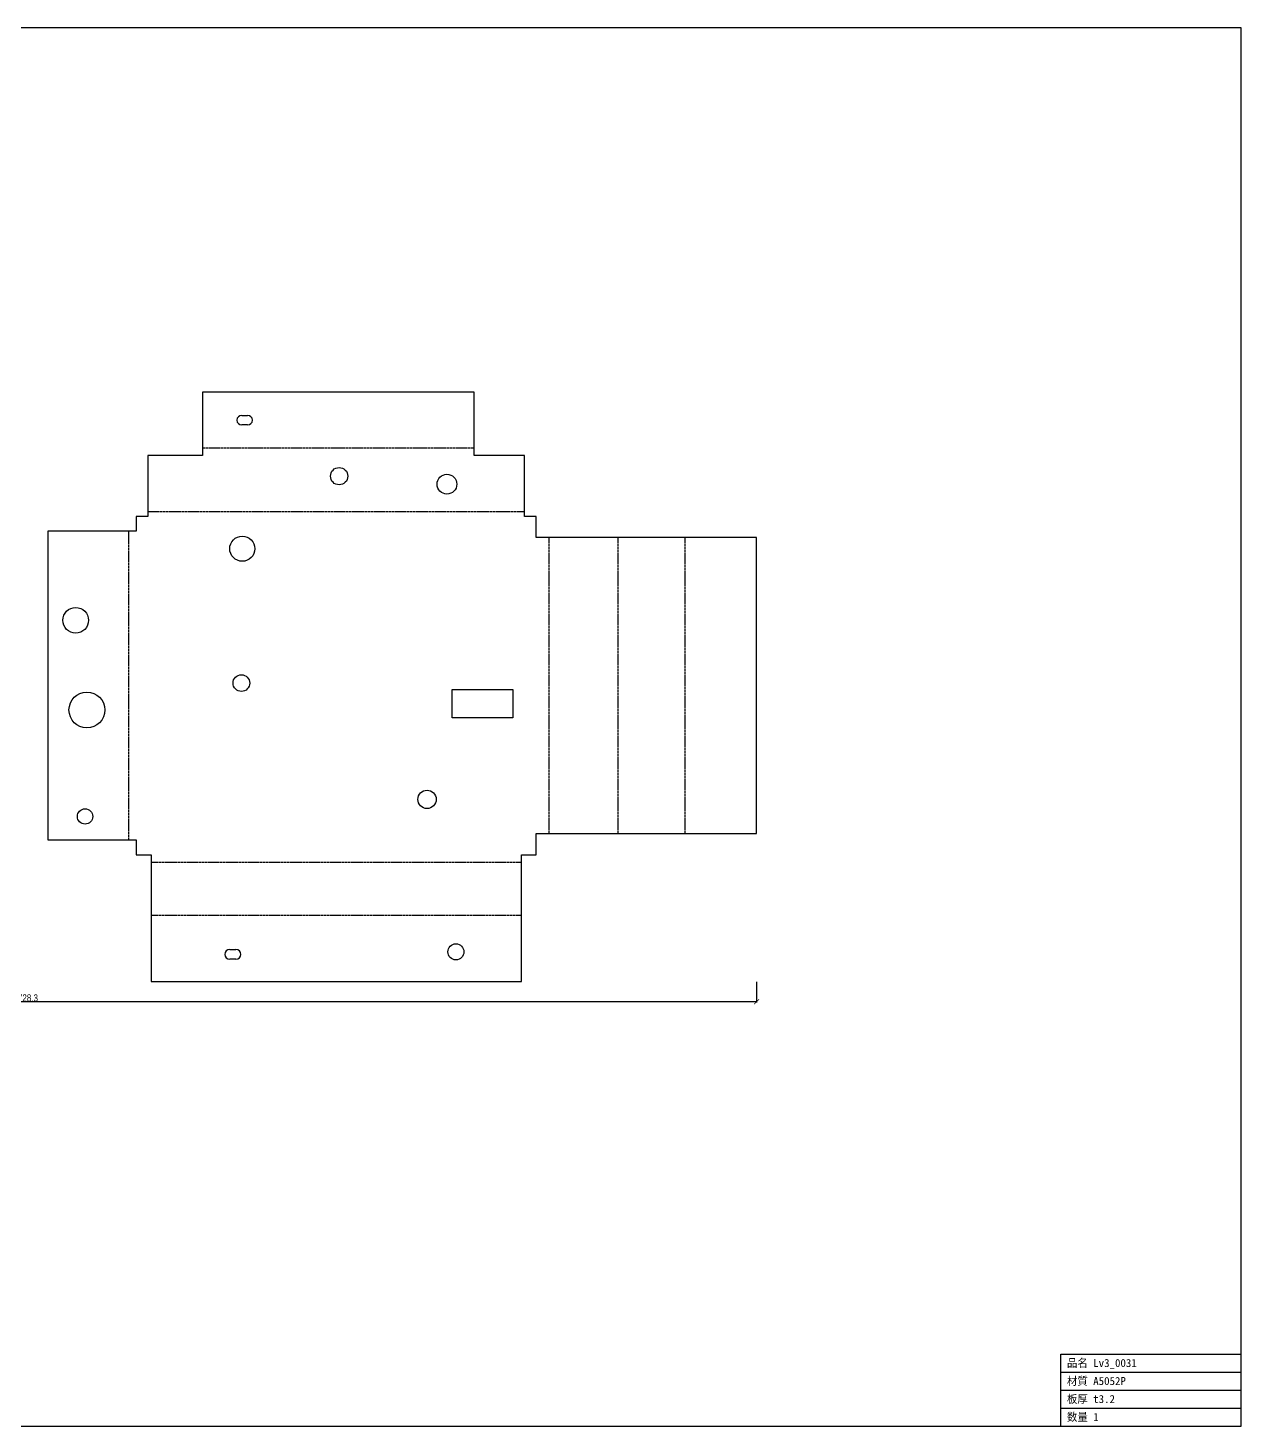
# Model space of a CAD drawing. Header units: millimetres. Extents: x -226 to 926, y -285 to 413.
# Drawn here: x 320 to 926, y -285 to 413 of the extents above; entities that cross this region are included whole.
import ezdxf

# ---------------------------------------------------------------- set-up
doc = ezdxf.new("R2010")
doc.units = ezdxf.units.MM
doc.linetypes.add('DASHED', pattern=[1.524, 1.27, -0.254])
for name, color, linetype in [('図枠', 7, 'Continuous'), ('外形', 7, 'Continuous'), ('寸法', 7, 'Continuous'), ('文字', 7, 'Continuous'), ('曲げ線', 7, 'Continuous')]:
    doc.layers.add(name, color=color, linetype=linetype)
doc.styles.add('OpenSansCondensed-Light', font='OpenSansCondensed-Light.ttf')
doc.dimstyles.new('EZDXF', dxfattribs={"dimtxt": 0.25, "dimasz": 0.175, "dimexe": 0.375, "dimexo": 0.125, "dimgap": 0.1, "dimtad": 1, "dimlfac": 100, "dimzin": 12, "dimdsep": 46, "dimtxsty": 'OpenSansCondensed-Light', "dimblk": 'ARCHTICK', "dimcen": 2.5, "dimazin": 3, "dimtfac": 0.5, "dimtmove": 2, "dimatfit": 3})

# ---------------------------------------------------------------- blocks, each defined once
blk = doc.blocks.new('_ARCHTICK')
at = {"color": 0, "linetype": 'BYBLOCK', "const_width": 0.15}
blk.add_lwpolyline([(-0.5, -0.5), (0.5, 0.5)], dxfattribs=at)

msp = doc.modelspace()

# ---------------------------------------------------------------- linework, layer by layer
at = {"layer": '図枠'}
for p, q in [((926.33, 413.22), (-226.2, 413.22)), ((926.33, -285.48), (926.33, 413.22)), ((836.33, -285.48), (836.33, -249.48)), ((836.33, -249.48), (926.33, -249.48)), ((836.33, -258.48), (926.33, -258.48)), ((836.33, -267.48), (926.33, -267.48)), ((836.33, -276.48), (926.33, -276.48)), ((-226.2, -285.48), (926.33, -285.48))]:
    msp.add_line(p, q, dxfattribs=at)
at = {"layer": '外形'}
for p, q in [((543.06, 231.13), (407.24, 231.13)), ((407.24, 231.13), (407.24, 199.63)), ((543.06, 199.63), (543.06, 231.13)), ((426.91, 219.62), (429.83, 219.62)), ((429.83, 214.82), (426.91, 214.82)), ((407.24, 199.63), (379.97, 199.63)), ((379.97, 199.63), (379.97, 169.13)), ((568.28, 199.63), (543.06, 199.63)), ((568.28, 169.13), (568.28, 199.63)), ((379.97, 169.13), (374.17, 169.13)), ((374.17, 169.13), (374.17, 161.73)), ((574.08, 169.13), (568.28, 169.13)), ((574.08, 158.53), (574.08, 169.13)), ((374.17, 161.73), (330.06, 161.73)), ((330.06, 161.73), (330.06, 7.4)), ((684.24, 158.53), (574.08, 158.53)), ((684.24, 10.6), (684.24, 158.53)), ((532, 68.39), (532, 82.69)), ((532, 82.69), (562.36, 82.69)), ((562.36, 82.69), (562.36, 68.39)), ((562.36, 68.39), (532, 68.39)), ((330.06, 7.4), (374.17, 7.4)), ((374.17, 7.4), (374.17, 0)), ((574.08, 0), (574.08, 10.6)), ((574.08, 10.6), (684.24, 10.6)), ((374.17, 0), (381.57, 0)), ((381.57, 0), (381.57, -63.39)), ((566.68, -63.39), (566.68, 0)), ((566.68, 0), (574.08, 0)), ((420.89, -47.36), (424.02, -47.36)), ((424.02, -52.2), (420.89, -52.2)), ((381.57, -63.39), (566.68, -63.39))]:
    msp.add_line(p, q, dxfattribs=at)
for centre, radius in [((475.59, 189.23), 4.33), ((529.45, 185.22), 4.94), ((427.18, 152.97), 6.28), ((343.94, 117.2), 6.41), ((426.71, 85.82), 4.17), ((349.54, 72.38), 8.98), ((519.52, 27.69), 4.58), ((348.6, 19.16), 3.84), ((533.94, -48.5), 4.01)]:
    msp.add_circle(centre, radius, dxfattribs=at)
for centre, radius, start, end in [((426.91, 217.22), 2.4, 90, -90), ((429.83, 217.22), 2.4, -90, 90), ((420.89, -49.78), 2.42, 90, -90), ((424.02, -49.78), 2.42, -90, 90)]:
    msp.add_arc(centre, radius, start, end, dxfattribs=at)
at = {"layer": '曲げ線', "color": 3, "linetype": 'DASHED'}
for p, q in [((407.24, 203.4), (543.06, 203.4)), ((379.97, 171.64), (568.28, 171.64)), ((370.4, 7.4), (370.4, 161.73)), ((580.36, 158.53), (580.36, 10.6)), ((614.85, 158.53), (614.85, 10.6)), ((648.37, 158.53), (648.37, 10.6)), ((566.68, -3.77), (381.57, -3.77)), ((566.68, -30.33), (381.57, -30.33))]:
    msp.add_line(p, q, dxfattribs=at)

# ---------------------------------------------------------------- texts
at = {"layer": '文字'}
for s, p in [('品名 Lv3_0031', (839.33, -255.98)), ('材質 A5052P', (839.33, -264.98)), ('板厚 t3.2', (839.33, -273.98)), ('数量 1', (839.33, -282.98))]:
    msp.add_text(s, height=4, dxfattribs=at).set_placement(p)

# ---------------------------------------------------------------- dimensions: what is measured, and where the dimension line sits
at = {"layer": '寸法'}
msp.add_linear_dim(base=(-44.1112, -73.3903), p1=(-44.1112, -63.3903), p2=(684.2385, -63.3903), dimstyle='EZDXF', override={"dimtxt": 3.5, "dimasz": 2.5, "dimdec": 1, "dimlfac": 1}, dxfattribs=at).render()

doc.saveas('drawing.dxf')
